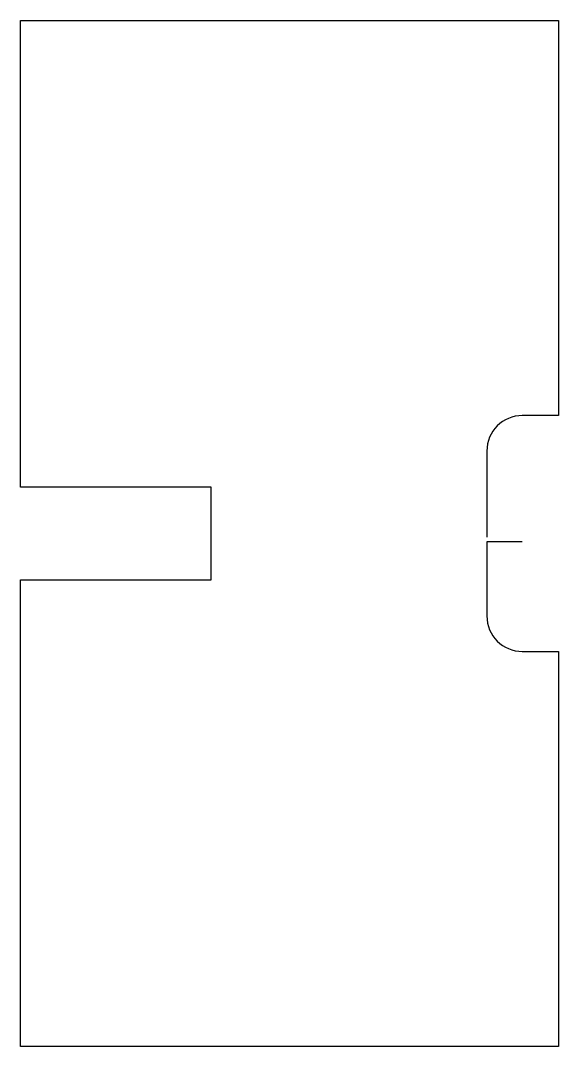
# Model space of a CAD drawing. Extents: x 675 to 750, y 1763 to 1907.
import ezdxf

# ---------------------------------------------------------------- set-up
doc = ezdxf.new("R2010")
doc.units = 0

msp = doc.modelspace()

# ---------------------------------------------------------------- linework, layer by layer
for p, q in [((675.05, 1841.45), (675.05, 1906.55)), ((675.05, 1906.55), (750.15, 1906.55)), ((750.15, 1906.55), (750.15, 1851.45)), ((750.15, 1851.45), (745.1, 1851.45)), ((740.15, 1846.5), (740.15, 1834.51)), ((701.66, 1841.45), (675.05, 1841.45)), ((701.66, 1828.55), (701.66, 1841.45)), ((745.1, 1833.86), (740.15, 1833.86)), ((740.15, 1833.86), (740.15, 1823.5)), ((675.05, 1763.45), (675.05, 1828.55)), ((675.05, 1828.55), (701.66, 1828.55)), ((745.1, 1818.55), (750.15, 1818.55)), ((750.15, 1818.55), (750.15, 1763.45)), ((750.15, 1763.45), (675.05, 1763.45))]:
    msp.add_line(p, q)
for centre, start, end in [((745.1, 1846.5), 90, 180), ((745.1, 1823.5), 180, 270)]:
    msp.add_arc(centre, 4.95, start, end)

doc.saveas('drawing.dxf')
